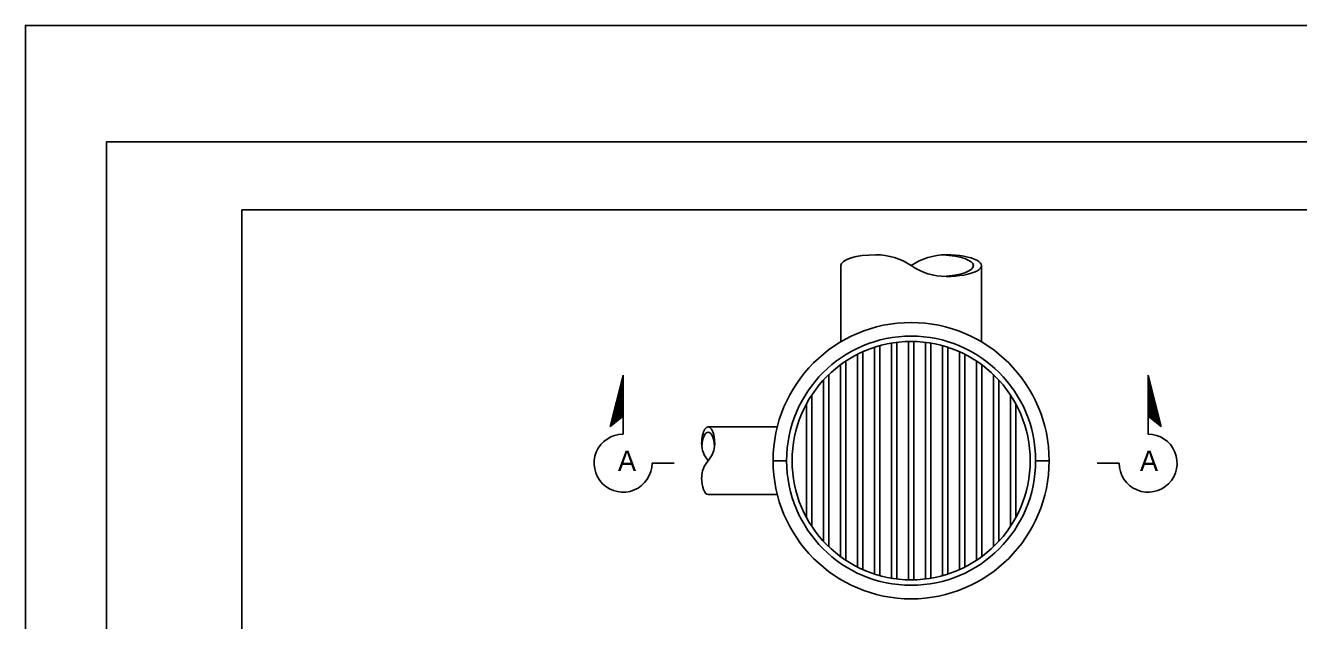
# Model space of a CAD drawing. Extents: x -894 to 866, y -472 to 714.
# Drawn here: x -894 to -423.6, y 493.9 to 713.6 of the extents above; entities that cross this region are included whole.
import ezdxf

# ---------------------------------------------------------------- set-up
doc = ezdxf.new("R2010")
doc.units = 0
for name, color, linetype in [('border_PLOTTING-ELEMENTS', 7, 'Continuous'), ('border_rw_22x34_Cut_Lines', 7, 'Continuous'), ('border_SHEET', 7, 'Continuous'), ('df_PIPE', 7, 'Continuous'), ('pp_PRESENTATION', 7, 'Continuous'), ('str_Misc-Steel-A', 7, 'Continuous')]:
    doc.layers.add(name, color=color, linetype=linetype)

msp = doc.modelspace()

# ---------------------------------------------------------------- linework, layer by layer
at = {"layer": 'border_PLOTTING-ELEMENTS'}
for points in [[(-894.04, -472.44), (865.96, -472.44), (865.96, 713.56), (-894.04, 713.56)], [(-864.04, 670.56), (835.96, 670.56), (835.96, -429.44), (-864.04, -429.44)]]:
    msp.add_lwpolyline(points, close=True, dxfattribs=at)
at = {"layer": 'border_rw_22x34_Cut_Lines'}
msp.add_lwpolyline([(-864.04, 670.56), (835.96, 670.56), (835.96, -429.44), (-864.04, -429.44)], close=True, dxfattribs=at)
at = {"layer": 'border_SHEET'}
for p, q in [((-814.04, 645.56), (810.96, 645.56)), ((-814.04, -404.44), (-814.04, 645.56))]:
    msp.add_line(p, q, dxfattribs=at)
at = {"layer": 'df_PIPE'}
for p, q in [((-592.76, 596.79), (-592.76, 624.92)), ((-540.76, 596.79), (-540.76, 624.92)), ((-641.76, 565.42), (-616.21, 565.42)), ((-641.76, 540.42), (-616.21, 540.42))]:
    msp.add_line(p, q, dxfattribs=at)
for centre, radius, start, end in [((-579.76, 605.79), 23.12, 55.7945, 90), ((-553.76, 605.79), 23.12, 90, 124.2055), ((-553.76, 644.04), 23.12, 235.7945, 270), ((-634.85, 559.17), 9.31, 180, 222.143), ((-648.67, 559.17), 9.31, 317.8571, 0), ((-634.85, 546.67), 9.31, 137.8571, 180)]:
    msp.add_arc(centre, radius, start, end, dxfattribs=at)
for centre, major_axis, ratio, start_param, end_param in [((-579.76, 624.92), (-13, 0), 0.307692, 4.712389, 6.283185), ((-556.76, 624.92), (-13, 0), 0.307692, 1.703726, 4.579398), ((-553.76, 624.92), (-13, 0), 0.307692, 1.570796, 4.712389), ((-641.76, 559.17), (0, -6.25), 0.385299, 1.570796, 4.712389), ((-641.76, 557.17), (0, -6.25), 0.385299, 1.753651, 4.52867), ((-641.76, 546.67), (0, -6.25), 0.385299, 4.712389, 6.283185)]:
    msp.add_ellipse(centre, major_axis=major_axis, ratio=ratio, start_param=start_param, end_param=end_param, dxfattribs=at)
at = {"layer": 'pp_PRESENTATION'}
for p, q in [((-673.19, 584.43), (-678.02, 565.48)), ((-673.19, 562.72), (-673.19, 584.43)), ((-479.19, 584.43), (-474.36, 565.48)), ((-479.19, 562.72), (-479.19, 584.43)), ((-673.19, 582.87), (-677.52, 565.88)), ((-673.19, 581.31), (-677.02, 566.29)), ((-673.19, 579.75), (-676.52, 566.69)), ((-479.19, 582.87), (-474.86, 565.88)), ((-479.19, 581.31), (-475.36, 566.29)), ((-479.19, 579.75), (-475.86, 566.69)), ((-673.19, 578.19), (-676.02, 567.1)), ((-673.19, 576.64), (-675.51, 567.51)), ((-673.19, 575.08), (-675.01, 567.91)), ((-479.19, 578.19), (-476.36, 567.1)), ((-479.19, 576.64), (-476.86, 567.51)), ((-479.19, 575.08), (-477.36, 567.91)), ((-673.19, 569.39), (-678.02, 565.48)), ((-673.19, 573.52), (-674.51, 568.32)), ((-673.19, 571.96), (-674.01, 568.72)), ((-673.19, 570.4), (-673.51, 569.13)), ((-479.19, 573.52), (-477.87, 568.32)), ((-479.19, 571.96), (-478.37, 568.72)), ((-479.19, 570.4), (-478.87, 569.13)), ((-479.19, 569.39), (-474.36, 565.48)), ((-662.47, 552.01), (-654.32, 552.01)), ((-489.91, 552.01), (-498.06, 552.01))]:
    msp.add_line(p, q, dxfattribs=at)
for centre, start, end in [((-673.19, 552.01), 90, 0.0005), ((-479.19, 552.01), 179.9995, 90)]:
    msp.add_arc(centre, 10.72, start, end, dxfattribs=at)
at = {"layer": 'str_Misc-Steel-A'}
for p, q in [((-584.62, 512.71), (-584.62, 593.13)), ((-580.33, 511.06), (-580.33, 594.77)), ((-578.33, 510.47), (-578.33, 595.37)), ((-574.05, 509.53), (-574.05, 596.31)), ((-572.05, 509.24), (-572.05, 596.6)), ((-567.76, 508.93), (-567.76, 596.91)), ((-565.76, 508.93), (-565.76, 596.91)), ((-561.48, 509.24), (-561.48, 596.6)), ((-559.48, 509.53), (-559.48, 596.31)), ((-555.19, 510.47), (-555.19, 595.37)), ((-553.19, 511.06), (-553.19, 594.77)), ((-548.9, 512.71), (-548.9, 593.13)), ((-592.9, 517.53), (-592.9, 588.31)), ((-590.9, 516.13), (-590.9, 589.7)), ((-586.62, 513.66), (-586.62, 592.18)), ((-546.9, 513.66), (-546.9, 592.18)), ((-542.62, 516.13), (-542.62, 589.7)), ((-540.62, 517.53), (-540.62, 588.31)), ((-597.19, 521.14), (-597.19, 584.7)), ((-536.33, 521.14), (-536.33, 584.7)), ((-599.19, 523.18), (-599.19, 582.66)), ((-534.33, 523.18), (-534.33, 582.66)), ((-603.48, 528.67), (-603.48, 577.17)), ((-530.05, 528.67), (-530.05, 577.17)), ((-605.48, 532.01), (-605.48, 573.83)), ((-528.05, 532.01), (-528.05, 573.83)), ((-617.76, 552.92), (-612.76, 552.92)), ((-610.76, 552.92), (-610.76, 552.92)), ((-522.76, 552.92), (-522.76, 552.92)), ((-520.76, 552.92), (-515.76, 552.92))]:
    msp.add_line(p, q, dxfattribs=at)
for radius in [51, 46, 44]:
    msp.add_circle((-566.76, 552.92), radius, dxfattribs=at)

# ---------------------------------------------------------------- texts
at = {"layer": 'pp_PRESENTATION'}
for p in [(-675.1, 549.17), (-482.2, 549.17)]:
    msp.add_text('A', height=7.5, dxfattribs=at).set_placement(p)

doc.saveas('drawing.dxf')
